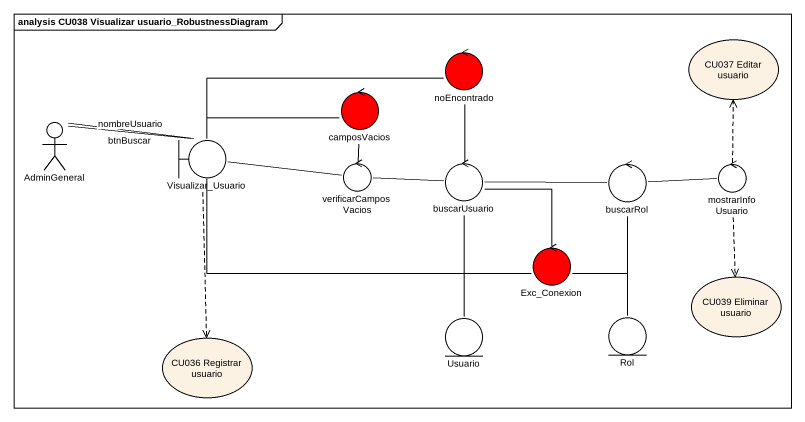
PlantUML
@startuml
mainframe analysis CU038 Visualizar usuario_RobustnessDiagram
control noEncontrado #FF0000
usecase "CU037 Editar usuario" as CU037_Editar_usuario
control camposVacios #FF0000
actor AdminGeneral
boundary Visualizar_Usuario
control verificarCamposVacios
control buscarUsuario
control buscarRol
control mostrarInfoUsuario
control Exc_Conexion #FF0000
usecase "CU039 Eliminar usuario" as CU039_Eliminar_usuario
usecase "CU036 Registrar usuario" as CU036_Registrar_usuario
entity Usuario
entity Rol
noEncontrado -left- Visualizar_Usuario
noEncontrado -- buscarUsuario
camposVacios -left- Visualizar_Usuario
AdminGeneral -right- Visualizar_Usuario : nombreUsuario
AdminGeneral -right- Visualizar_Usuario : btnBuscar
Visualizar_Usuario -right- verificarCamposVacios
Visualizar_Usuario ..> CU036_Registrar_usuario
verificarCamposVacios -up- camposVacios
verificarCamposVacios -right- buscarUsuario
buscarUsuario -right- buscarRol
buscarUsuario -- Exc_Conexion
buscarUsuario -- Exc_Conexion
buscarUsuario -- Exc_Conexion
buscarUsuario -- Usuario
buscarRol -right- mostrarInfoUsuario
buscarRol -- Exc_Conexion
buscarRol -- Rol
mostrarInfoUsuario .up.> CU037_Editar_usuario
mostrarInfoUsuario ..> CU039_Eliminar_usuario
Exc_Conexion -left- Visualizar_Usuario
@enduml
